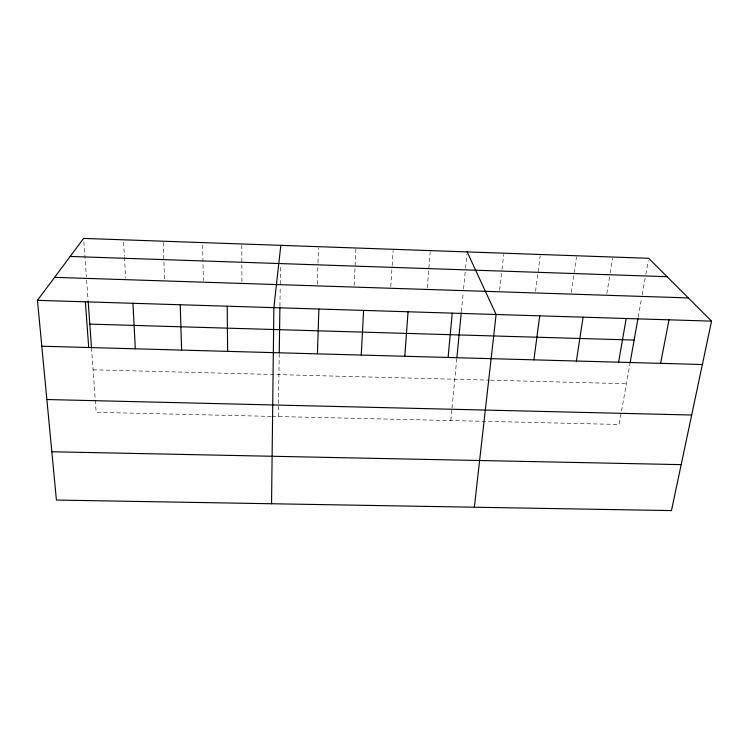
<?xml version="1.0" encoding="UTF-8"?>
<svg xmlns="http://www.w3.org/2000/svg" width="749" height="749" viewBox="0 0 749 749"><rect width="100%" height="100%" fill="white"/><g stroke="black" fill="none" stroke-linecap="round" stroke-linejoin="round"><path stroke-width="0.56" stroke-dasharray="3.75 2.81" d="M278.319 416.556L279.255 352.395M279.929 306.023L280.22 286.493M280.248 284.189L280.529 264.772M317.304 284.255L317.941 263.76M317.979 262.618L318.437 247.816M354.146 285.453L355.878 249.127M390.8 286.614L392.073 266.794M392.148 265.623L393.122 250.466M427.267 287.803L430.179 251.767M450.786 420.563L451.881 409.197M451.993 408.055L456.918 357.32M461.356 311.64L463.219 292.41M463.547 288.983L465.457 269.284M465.569 268.133L466.927 254.229M499.649 290.163L501.867 270.52M501.999 269.368L503.702 254.351M535.554 291.333L540.179 255.634M571.281 292.494L576.468 256.907M606.83 293.655L609.976 274.2M610.163 273.057L612.57 258.18M630.227 362.123L619.142 424.468L272.496 416.416M638.232 317.117L641.593 298.177M642.193 294.806L645.647 275.407M645.844 274.265L648.278 260.577M271.335 416.388L96.162 412.325L91.472 347.19M93.101 369.781L489.443 380.155M490.595 380.183L626.379 383.741M83.879 241.89L86.388 276.737M86.631 280.117L88.073 300.134M123.622 242.124L124.381 256.018M124.446 257.169L125.579 278.01M163.198 242.358L164.611 280.435M202.633 244.895L203.344 280.547M241.815 245.12L241.908 281.802"/><path stroke-width="1.12" d="M271.55 503.74L273.872 307.633L280.819 245.344M279.255 352.395L279.911 307.174M317.436 353.856L318.877 309.019M361.252 355.073L363.602 310.404M404.806 356.271L408.046 311.771M448.099 357.47L452.218 313.138M456.918 357.32L461.244 312.773M474.342 507.213L496.11 314.486L467.151 251.907M533.887 359.848L539.729 315.835M576.384 361.027L583.087 317.173M618.637 362.198L626.173 318.503M630.227 362.123L638.026 318.231M660.627 363.359L668.988 319.823M711.55 321.134L671.469 510.593L56.418 500.06L37.45 300.349L83.626 238.407L648.69 258.302L711.55 321.134L37.45 300.349M51.831 451.759L681.187 464.633M46.869 399.526L691.683 415.021M41.804 346.225L702.375 364.51M89.805 324.12L634.15 340.074M70.172 256.448L667.097 276.699M54.593 277.355L688.331 297.924M88.157 301.248L91.472 347.19M85.358 301.819L88.71 347.517M132.947 303.289L135.316 348.809M180.228 304.749L181.614 350.092M227.209 306.201L227.621 351.365"/></g></svg>
